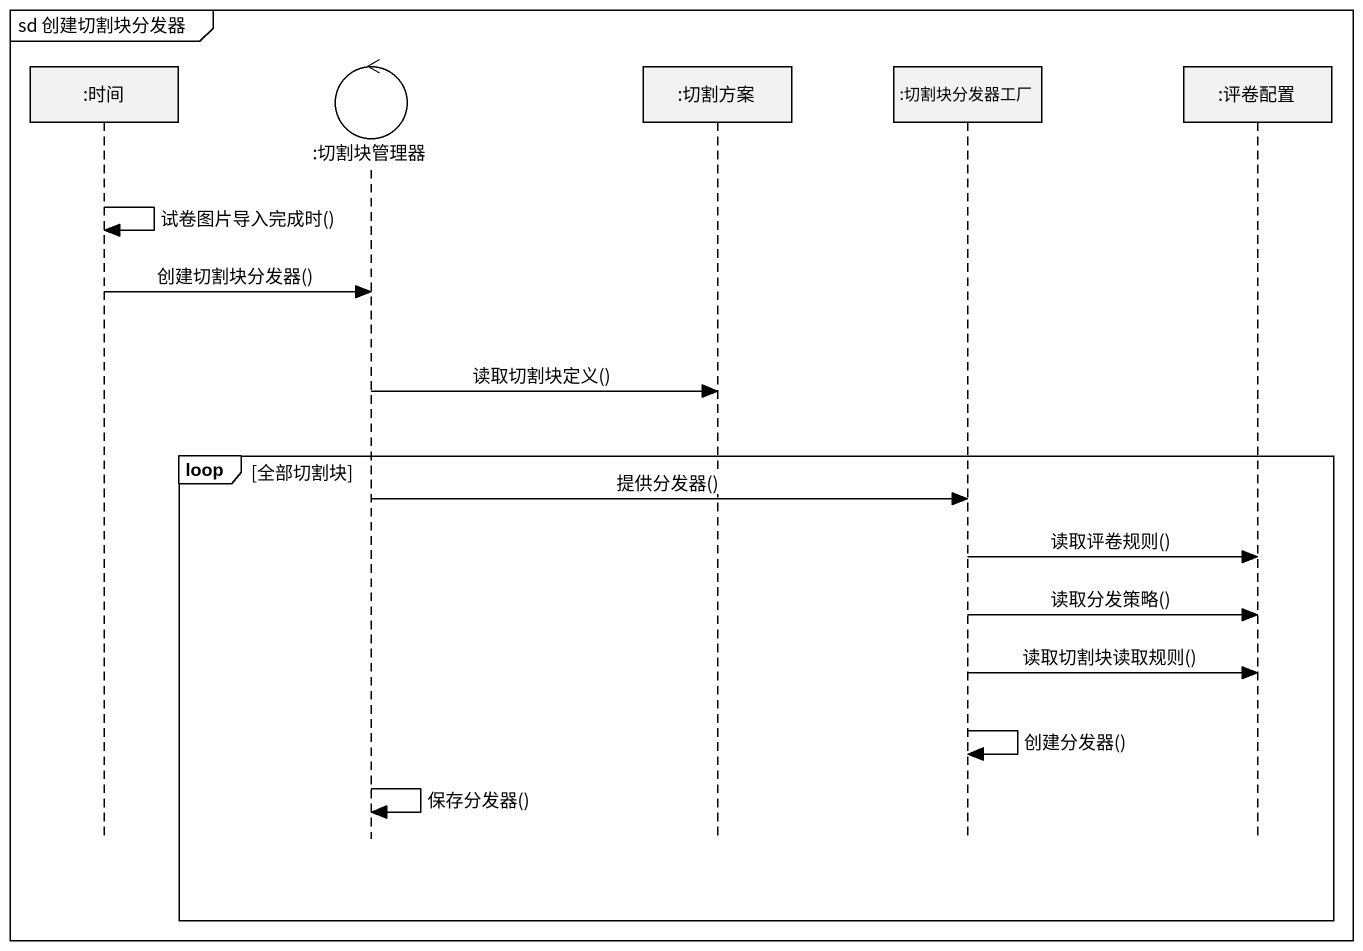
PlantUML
@startuml
mainframe sd 创建切割块分发器
hide footbox
participant ":时间" as 时间
control ":切割块管理器" as 切割块管理器
participant ":切割方案" as 切割方案
participant ":切割块分发器工厂" as 切割块分发器工厂
participant ":评卷配置" as 评卷配置

时间 -> 时间 : 试卷图片导入完成时()
时间 -> 切割块管理器 : 创建切割块分发器()
切割块管理器 -> 切割方案 : 读取切割块定义()
loop 全部切割块
  切割块管理器 -> 切割块分发器工厂 : 提供分发器()
  切割块分发器工厂 -> 评卷配置 : 读取评卷规则()
  切割块分发器工厂 -> 评卷配置 : 读取分发策略()
  切割块分发器工厂 -> 评卷配置 : 读取切割块读取规则()
  切割块分发器工厂 -> 切割块分发器工厂 : 创建分发器()
  切割块管理器 -> 切割块管理器 : 保存分发器()
end
@enduml
